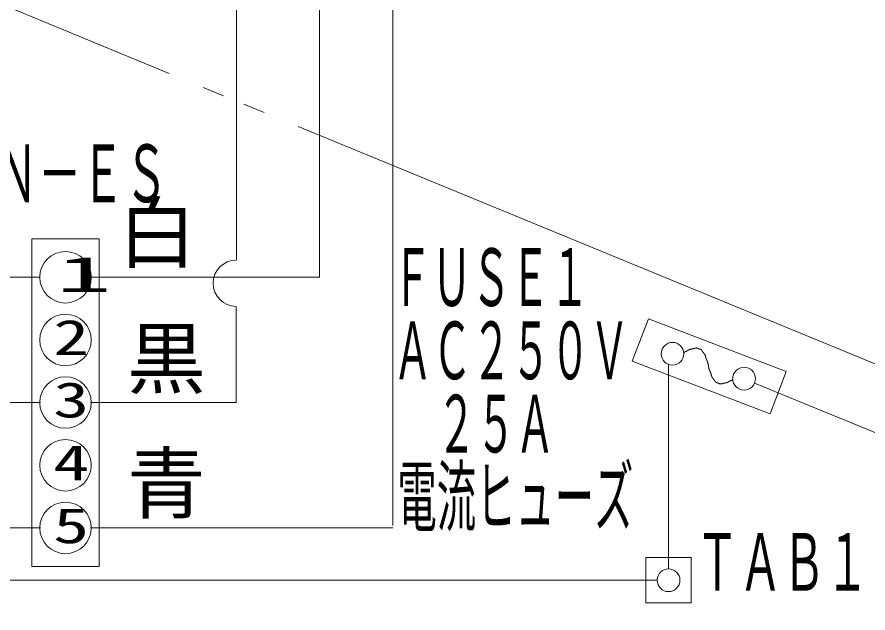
# Model space of a CAD drawing. Units: millimetres on the paper. Extents: x -305 to 305, y -152 to 152.
# Drawn here: x -74.85 to -51.71, y -81.81 to -65.62 of the extents above; entities that cross this region are included whole.
import ezdxf
from ezdxf.enums import TextEntityAlignment as Align

# ---------------------------------------------------------------- set-up
doc = ezdxf.new("R2010")
doc.units = ezdxf.units.MM
doc.linetypes.add('LONG_DOUBLE_CHAIN', pattern=[21.8, 18, -1, 0.6, -0.6, 0.6, -1])
doc.layers.add('0-0_PV', color=7, linetype='Continuous', lineweight=9)
doc.styles.add('ＭＳ ゴシック', font='')
doc.styles.get('ＭＳ ゴシック').set_extended_font_data('MS Gothic')

msp = doc.modelspace()

# ---------------------------------------------------------------- linework, layer by layer
at = {"layer": '0-0_PV'}
for p, q in [((-68.88, -72.221), (-68.88, -47.262)), ((-66.626, -47.262), (-66.626, -72.687)), ((-64.632, -47.262), (-64.632, -79.43)), ((-72.612, -71.639), (-74.446, -71.639)), ((-74.446, -71.639), (-74.446, -80.546)), ((-75.598, -72.687), (-74.229, -72.687)), ((-72.829, -72.687), (-66.626, -72.687)), ((-68.884, -73.478), (-68.884, -76.092)), ((-58.117, -74.968), (-57.678, -73.816)), ((-57.678, -73.816), (-53.934, -75.244)), ((-54.373, -76.396), (-58.117, -74.968)), ((-57.132, -75.055), (-57.132, -80.612)), ((-53.934, -75.244), (-54.373, -76.396)), ((-50.097, -77.49), (-54.795, -75.568)), ((-80.282, -76.092), (-74.21, -76.092)), ((-72.848, -76.092), (-68.884, -76.092)), ((-75.661, -79.498), (-74.21, -79.498)), ((-72.848, -79.498), (-64.632, -79.498)), ((-57.748, -80.304), (-56.516, -80.304)), ((-57.748, -81.537), (-57.748, -80.304)), ((-56.516, -80.304), (-56.516, -81.537)), ((-57.441, -80.921), (-90.655, -80.921)), ((-56.516, -81.537), (-57.748, -81.537))]:
    msp.add_line(p, q, dxfattribs=at)
at = {"layer": '0-0_PV', "linetype": 'LONG_DOUBLE_CHAIN'}
msp.add_lwpolyline([(-107.517, -51.999), (-49.393, -75.92), (-49.393, -92.179)], dxfattribs=at)
at = {"layer": '0-0_PV'}
for points in [[(-72.612, -71.639), (-72.612, -80.546), (-74.446, -80.546)], [(-56.718, -74.734), (-56.717, -74.733), (-56.715, -74.732), (-56.713, -74.731), (-56.712, -74.73), (-56.71, -74.729), (-56.708, -74.728), (-56.707, -74.727), (-56.705, -74.726), (-56.703, -74.725), (-56.702, -74.724), (-56.7, -74.723), (-56.698, -74.722), (-56.697, -74.722), (-56.695, -74.721), (-56.693, -74.72), (-56.692, -74.719), (-56.69, -74.718), (-56.688, -74.717), (-56.686, -74.716), (-56.685, -74.715), (-56.683, -74.715), (-56.681, -74.714), (-56.679, -74.713), (-56.678, -74.712), (-56.676, -74.711), (-56.674, -74.71), (-56.672, -74.71), (-56.671, -74.709), (-56.669, -74.708), (-56.667, -74.707), (-56.666, -74.706), (-56.664, -74.705), (-56.662, -74.705), (-56.66, -74.704), (-56.659, -74.703), (-56.657, -74.702), (-56.655, -74.701), (-56.653, -74.7), (-56.652, -74.699)], [(-56.652, -74.699), (-56.65, -74.699), (-56.648, -74.698), (-56.646, -74.697), (-56.645, -74.696), (-56.643, -74.695), (-56.641, -74.694), (-56.64, -74.693), (-56.638, -74.692), (-56.636, -74.692), (-56.634, -74.691), (-56.633, -74.69), (-56.631, -74.689), (-56.629, -74.688), (-56.628, -74.687), (-56.626, -74.686), (-56.624, -74.685), (-56.623, -74.684), (-56.621, -74.683), (-56.619, -74.682), (-56.618, -74.681), (-56.616, -74.681), (-56.614, -74.68), (-56.612, -74.679), (-56.611, -74.678), (-56.609, -74.677), (-56.607, -74.676), (-56.606, -74.675), (-56.604, -74.674), (-56.602, -74.673), (-56.601, -74.672), (-56.599, -74.671), (-56.597, -74.67), (-56.596, -74.669), (-56.594, -74.668), (-56.592, -74.667), (-56.591, -74.666), (-56.589, -74.665), (-56.587, -74.664), (-56.586, -74.663)], [(-56.586, -74.663), (-56.584, -74.662), (-56.582, -74.661), (-56.581, -74.66), (-56.579, -74.66), (-56.577, -74.659), (-56.576, -74.658), (-56.574, -74.657), (-56.572, -74.656), (-56.57, -74.655), (-56.569, -74.654), (-56.567, -74.653), (-56.565, -74.653), (-56.563, -74.652), (-56.562, -74.651), (-56.56, -74.65), (-56.558, -74.65), (-56.556, -74.649), (-56.555, -74.648), (-56.553, -74.647), (-56.551, -74.647), (-56.549, -74.646), (-56.547, -74.645), (-56.545, -74.645), (-56.544, -74.644), (-56.542, -74.644), (-56.54, -74.643), (-56.538, -74.643), (-56.536, -74.642), (-56.534, -74.642), (-56.532, -74.641), (-56.531, -74.641), (-56.529, -74.641), (-56.527, -74.64), (-56.525, -74.64), (-56.523, -74.639), (-56.521, -74.639), (-56.519, -74.639), (-56.517, -74.638), (-56.515, -74.638)], [(-56.515, -74.638), (-56.513, -74.638), (-56.512, -74.637), (-56.51, -74.637), (-56.508, -74.637), (-56.506, -74.636), (-56.504, -74.636), (-56.502, -74.636), (-56.5, -74.636), (-56.498, -74.635), (-56.496, -74.635), (-56.494, -74.635), (-56.493, -74.634), (-56.491, -74.634), (-56.489, -74.634), (-56.487, -74.634), (-56.485, -74.633), (-56.483, -74.633), (-56.481, -74.633), (-56.479, -74.632), (-56.477, -74.632), (-56.475, -74.632), (-56.474, -74.631), (-56.472, -74.631), (-56.47, -74.631), (-56.468, -74.63), (-56.466, -74.63), (-56.464, -74.629), (-56.462, -74.629), (-56.46, -74.629), (-56.458, -74.628), (-56.456, -74.628), (-56.455, -74.628), (-56.453, -74.627), (-56.451, -74.627), (-56.449, -74.626), (-56.447, -74.626), (-56.445, -74.625), (-56.443, -74.625), (-56.441, -74.624)], [(-56.441, -74.624), (-56.44, -74.624), (-56.438, -74.623), (-56.436, -74.623), (-56.434, -74.622), (-56.432, -74.622), (-56.43, -74.621), (-56.428, -74.621), (-56.427, -74.62), (-56.425, -74.62), (-56.423, -74.619), (-56.421, -74.619), (-56.419, -74.618), (-56.417, -74.618), (-56.415, -74.617), (-56.414, -74.617), (-56.412, -74.616), (-56.41, -74.616), (-56.408, -74.615), (-56.406, -74.614), (-56.404, -74.614), (-56.402, -74.613), (-56.401, -74.613), (-56.399, -74.613), (-56.397, -74.612), (-56.395, -74.612), (-56.393, -74.611), (-56.391, -74.611), (-56.389, -74.611), (-56.387, -74.61), (-56.385, -74.61), (-56.384, -74.61), (-56.382, -74.609), (-56.38, -74.609), (-56.378, -74.609), (-56.376, -74.609), (-56.374, -74.609), (-56.372, -74.609), (-56.37, -74.609), (-56.368, -74.609)], [(-56.368, -74.609), (-56.366, -74.609), (-56.364, -74.61), (-56.362, -74.61), (-56.36, -74.61), (-56.359, -74.611), (-56.357, -74.611), (-56.355, -74.612), (-56.353, -74.612), (-56.351, -74.613), (-56.349, -74.613), (-56.347, -74.614), (-56.346, -74.615), (-56.344, -74.615), (-56.342, -74.616), (-56.34, -74.617), (-56.338, -74.617), (-56.337, -74.618), (-56.335, -74.619), (-56.333, -74.62), (-56.331, -74.621), (-56.33, -74.621), (-56.328, -74.622), (-56.326, -74.623), (-56.324, -74.624), (-56.323, -74.625), (-56.321, -74.625), (-56.319, -74.626), (-56.317, -74.627), (-56.316, -74.628), (-56.314, -74.628), (-56.312, -74.629), (-56.31, -74.63), (-56.308, -74.631), (-56.307, -74.631), (-56.305, -74.632), (-56.303, -74.632), (-56.301, -74.633), (-56.299, -74.634), (-56.297, -74.634)], [(-56.297, -74.634), (-56.296, -74.635), (-56.294, -74.635), (-56.292, -74.636), (-56.29, -74.637), (-56.288, -74.637), (-56.286, -74.638), (-56.285, -74.638), (-56.283, -74.639), (-56.281, -74.639), (-56.279, -74.64), (-56.277, -74.64), (-56.275, -74.641), (-56.273, -74.642), (-56.272, -74.642), (-56.27, -74.643), (-56.268, -74.644), (-56.266, -74.644), (-56.264, -74.645), (-56.263, -74.646), (-56.261, -74.647), (-56.259, -74.647), (-56.257, -74.648), (-56.256, -74.649), (-56.254, -74.65), (-56.252, -74.651), (-56.251, -74.652), (-56.249, -74.653), (-56.248, -74.654), (-56.246, -74.656), (-56.245, -74.657), (-56.243, -74.658), (-56.242, -74.659), (-56.24, -74.661), (-56.239, -74.662), (-56.238, -74.663), (-56.236, -74.665), (-56.235, -74.666), (-56.234, -74.668), (-56.232, -74.669)], [(-56.232, -74.669), (-56.231, -74.671), (-56.23, -74.672), (-56.229, -74.674), (-56.228, -74.675), (-56.227, -74.677), (-56.225, -74.678), (-56.224, -74.68), (-56.223, -74.682), (-56.222, -74.683), (-56.221, -74.685), (-56.22, -74.686), (-56.219, -74.688), (-56.218, -74.69), (-56.217, -74.691), (-56.216, -74.693), (-56.215, -74.694), (-56.214, -74.696), (-56.212, -74.698), (-56.211, -74.699), (-56.21, -74.701), (-56.209, -74.702), (-56.208, -74.704), (-56.207, -74.706), (-56.206, -74.707), (-56.205, -74.709), (-56.204, -74.711), (-56.203, -74.712), (-56.202, -74.714), (-56.201, -74.715), (-56.2, -74.717), (-56.199, -74.719), (-56.198, -74.72), (-56.196, -74.722), (-56.195, -74.723), (-56.194, -74.725), (-56.193, -74.726), (-56.192, -74.728), (-56.191, -74.73), (-56.19, -74.731)], [(-56.19, -74.731), (-56.189, -74.733), (-56.188, -74.734), (-56.186, -74.736), (-56.185, -74.737), (-56.184, -74.739), (-56.183, -74.74), (-56.182, -74.742), (-56.181, -74.744), (-56.179, -74.745), (-56.178, -74.747), (-56.177, -74.748), (-56.176, -74.75), (-56.175, -74.751), (-56.173, -74.753), (-56.172, -74.754), (-56.171, -74.756), (-56.17, -74.757), (-56.169, -74.759), (-56.167, -74.76), (-56.166, -74.762), (-56.165, -74.763), (-56.164, -74.765), (-56.162, -74.766), (-56.161, -74.768), (-56.16, -74.769), (-56.159, -74.771), (-56.158, -74.772), (-56.156, -74.774), (-56.155, -74.775), (-56.154, -74.777), (-56.153, -74.778), (-56.152, -74.78), (-56.151, -74.781), (-56.15, -74.783), (-56.148, -74.785), (-56.147, -74.786), (-56.146, -74.788), (-56.145, -74.789), (-56.144, -74.791)], [(-56.144, -74.791), (-56.143, -74.793), (-56.142, -74.794), (-56.141, -74.796), (-56.141, -74.798), (-56.14, -74.799), (-56.139, -74.801), (-56.138, -74.803), (-56.137, -74.805), (-56.136, -74.807), (-56.136, -74.808), (-56.135, -74.81), (-56.134, -74.812), (-56.134, -74.814), (-56.133, -74.816), (-56.133, -74.817), (-56.132, -74.819), (-56.131, -74.821), (-56.131, -74.823), (-56.13, -74.825), (-56.13, -74.827), (-56.129, -74.829), (-56.129, -74.83), (-56.129, -74.832), (-56.128, -74.834), (-56.128, -74.836), (-56.127, -74.838), (-56.127, -74.84), (-56.126, -74.842), (-56.126, -74.844), (-56.126, -74.845), (-56.125, -74.847), (-56.125, -74.849), (-56.124, -74.851), (-56.124, -74.853), (-56.123, -74.855), (-56.123, -74.857), (-56.122, -74.859), (-56.122, -74.86), (-56.121, -74.862)], [(-56.121, -74.862), (-56.121, -74.864), (-56.12, -74.866), (-56.12, -74.868), (-56.119, -74.87), (-56.119, -74.872), (-56.118, -74.873), (-56.118, -74.875), (-56.117, -74.877), (-56.116, -74.879), (-56.116, -74.881), (-56.115, -74.883), (-56.114, -74.884), (-56.114, -74.886), (-56.113, -74.888), (-56.112, -74.89), (-56.112, -74.892), (-56.111, -74.893), (-56.11, -74.895), (-56.11, -74.897), (-56.109, -74.899), (-56.108, -74.901), (-56.108, -74.902), (-56.107, -74.904), (-56.106, -74.906), (-56.105, -74.908), (-56.105, -74.91), (-56.104, -74.911), (-56.103, -74.913), (-56.102, -74.915), (-56.102, -74.917), (-56.101, -74.918), (-56.1, -74.92), (-56.099, -74.922), (-56.099, -74.924), (-56.098, -74.925), (-56.097, -74.927), (-56.096, -74.929), (-56.096, -74.931), (-56.095, -74.933)], [(-56.095, -74.933), (-56.094, -74.934), (-56.093, -74.936), (-56.092, -74.938), (-56.092, -74.94), (-56.091, -74.941), (-56.09, -74.943), (-56.089, -74.945), (-56.089, -74.947), (-56.088, -74.949), (-56.087, -74.95), (-56.086, -74.952), (-56.086, -74.954), (-56.085, -74.956), (-56.084, -74.957), (-56.084, -74.959), (-56.083, -74.961), (-56.082, -74.963), (-56.081, -74.965), (-56.081, -74.966), (-56.08, -74.968), (-56.079, -74.97), (-56.078, -74.972), (-56.078, -74.974), (-56.077, -74.975), (-56.076, -74.977), (-56.076, -74.979), (-56.075, -74.981), (-56.074, -74.983), (-56.074, -74.984), (-56.073, -74.986), (-56.072, -74.988), (-56.072, -74.99), (-56.071, -74.992), (-56.07, -74.993), (-56.07, -74.995), (-56.069, -74.997), (-56.068, -74.999), (-56.068, -75.001), (-56.067, -75.003)], [(-56.067, -75.003), (-56.067, -75.004), (-56.066, -75.006), (-56.065, -75.008), (-56.065, -75.01), (-56.064, -75.012), (-56.064, -75.014), (-56.063, -75.015), (-56.062, -75.017), (-56.062, -75.019), (-56.061, -75.021), (-56.061, -75.023), (-56.06, -75.025), (-56.06, -75.026), (-56.059, -75.028), (-56.059, -75.03), (-56.058, -75.032), (-56.058, -75.034), (-56.057, -75.036), (-56.057, -75.038), (-56.057, -75.04), (-56.056, -75.041), (-56.056, -75.043), (-56.055, -75.045), (-56.055, -75.047), (-56.054, -75.049), (-56.054, -75.051), (-56.054, -75.053), (-56.053, -75.055), (-56.053, -75.057), (-56.053, -75.058), (-56.052, -75.06), (-56.052, -75.062), (-56.052, -75.064), (-56.051, -75.066), (-56.051, -75.068), (-56.051, -75.07), (-56.05, -75.072), (-56.05, -75.074), (-56.05, -75.076)], [(-56.05, -75.076), (-56.049, -75.077), (-56.049, -75.079), (-56.049, -75.081), (-56.048, -75.083), (-56.048, -75.085), (-56.048, -75.087), (-56.048, -75.089), (-56.047, -75.091), (-56.047, -75.093), (-56.047, -75.095), (-56.046, -75.097), (-56.046, -75.098), (-56.046, -75.1), (-56.046, -75.102), (-56.045, -75.104), (-56.045, -75.106), (-56.045, -75.108), (-56.044, -75.11), (-56.044, -75.112), (-56.044, -75.114), (-56.044, -75.116), (-56.043, -75.118), (-56.043, -75.119), (-56.043, -75.121), (-56.042, -75.123), (-56.042, -75.125), (-56.042, -75.127), (-56.041, -75.129), (-56.041, -75.131), (-56.041, -75.133), (-56.04, -75.135), (-56.04, -75.137), (-56.04, -75.138), (-56.039, -75.14), (-56.039, -75.142), (-56.039, -75.144), (-56.038, -75.146), (-56.038, -75.148), (-56.037, -75.15)], [(-56.037, -75.15), (-56.037, -75.152), (-56.036, -75.154), (-56.036, -75.155), (-56.036, -75.157), (-56.035, -75.159), (-56.035, -75.161), (-56.034, -75.163), (-56.034, -75.165), (-56.033, -75.167), (-56.033, -75.168), (-56.032, -75.17), (-56.032, -75.172), (-56.031, -75.174), (-56.031, -75.176), (-56.03, -75.178), (-56.029, -75.18), (-56.029, -75.181), (-56.028, -75.183), (-56.028, -75.185), (-56.027, -75.187), (-56.027, -75.189), (-56.026, -75.191), (-56.025, -75.192), (-56.025, -75.194), (-56.024, -75.196), (-56.023, -75.198), (-56.023, -75.2), (-56.022, -75.202), (-56.021, -75.203), (-56.021, -75.205), (-56.02, -75.207), (-56.019, -75.209), (-56.019, -75.211), (-56.018, -75.212), (-56.017, -75.214), (-56.017, -75.216), (-56.016, -75.218), (-56.015, -75.22), (-56.015, -75.221)], [(-56.015, -75.221), (-56.014, -75.223), (-56.013, -75.225), (-56.012, -75.227), (-56.012, -75.229), (-56.011, -75.23), (-56.01, -75.232), (-56.01, -75.234), (-56.009, -75.236), (-56.008, -75.237), (-56.007, -75.239), (-56.007, -75.241), (-56.006, -75.243), (-56.005, -75.245), (-56.004, -75.246), (-56.004, -75.248), (-56.003, -75.25), (-56.002, -75.252), (-56.001, -75.253), (-56.001, -75.255), (-56, -75.257), (-55.999, -75.259), (-55.998, -75.261), (-55.998, -75.262), (-55.997, -75.264), (-55.996, -75.266), (-55.995, -75.268), (-55.994, -75.269), (-55.994, -75.271), (-55.993, -75.273), (-55.992, -75.275), (-55.991, -75.276), (-55.991, -75.278), (-55.99, -75.28), (-55.989, -75.282), (-55.988, -75.284), (-55.988, -75.285), (-55.987, -75.287), (-55.986, -75.289), (-55.985, -75.291)], [(-55.985, -75.291), (-55.985, -75.292), (-55.984, -75.294), (-55.983, -75.296), (-55.983, -75.298), (-55.982, -75.3), (-55.981, -75.301), (-55.98, -75.303), (-55.98, -75.305), (-55.979, -75.307), (-55.978, -75.309), (-55.978, -75.31), (-55.977, -75.312), (-55.976, -75.314), (-55.976, -75.316), (-55.975, -75.318), (-55.975, -75.32), (-55.974, -75.321), (-55.974, -75.323), (-55.973, -75.325), (-55.972, -75.327), (-55.972, -75.329), (-55.971, -75.331), (-55.971, -75.333), (-55.97, -75.334), (-55.97, -75.336), (-55.969, -75.338), (-55.969, -75.34), (-55.969, -75.342), (-55.968, -75.344), (-55.968, -75.346), (-55.967, -75.348), (-55.967, -75.349), (-55.966, -75.351), (-55.966, -75.353), (-55.966, -75.355), (-55.965, -75.357), (-55.965, -75.359), (-55.964, -75.361), (-55.964, -75.363)], [(-55.964, -75.363), (-55.963, -75.364), (-55.963, -75.366), (-55.962, -75.368), (-55.962, -75.37), (-55.961, -75.372), (-55.961, -75.374), (-55.96, -75.376), (-55.96, -75.377), (-55.959, -75.379), (-55.959, -75.381), (-55.958, -75.383), (-55.957, -75.385), (-55.957, -75.387), (-55.956, -75.388), (-55.955, -75.39), (-55.954, -75.392), (-55.953, -75.394), (-55.953, -75.395), (-55.952, -75.397), (-55.951, -75.399), (-55.95, -75.4), (-55.949, -75.402), (-55.948, -75.404), (-55.947, -75.405), (-55.946, -75.407), (-55.945, -75.409), (-55.944, -75.41), (-55.943, -75.412), (-55.941, -75.413), (-55.94, -75.415), (-55.939, -75.416), (-55.938, -75.418), (-55.937, -75.42), (-55.936, -75.421), (-55.934, -75.423), (-55.933, -75.424), (-55.932, -75.426), (-55.931, -75.427), (-55.93, -75.429)], [(-55.93, -75.429), (-55.928, -75.43), (-55.927, -75.432), (-55.926, -75.433), (-55.925, -75.435), (-55.923, -75.436), (-55.922, -75.438), (-55.921, -75.439), (-55.92, -75.441), (-55.919, -75.442), (-55.917, -75.444), (-55.916, -75.445), (-55.915, -75.447), (-55.914, -75.448), (-55.913, -75.45), (-55.911, -75.451), (-55.91, -75.453), (-55.909, -75.454), (-55.908, -75.456), (-55.907, -75.457), (-55.906, -75.459), (-55.905, -75.461), (-55.903, -75.462), (-55.902, -75.464), (-55.901, -75.465), (-55.9, -75.467), (-55.899, -75.468), (-55.898, -75.47), (-55.897, -75.472), (-55.896, -75.473), (-55.895, -75.475), (-55.894, -75.476), (-55.893, -75.478), (-55.891, -75.48), (-55.89, -75.481), (-55.889, -75.483), (-55.888, -75.484), (-55.887, -75.486), (-55.886, -75.488), (-55.885, -75.489)], [(-55.885, -75.489), (-55.884, -75.491), (-55.883, -75.492), (-55.882, -75.494), (-55.881, -75.496), (-55.88, -75.497), (-55.879, -75.499), (-55.878, -75.501), (-55.877, -75.502), (-55.876, -75.504), (-55.875, -75.505), (-55.873, -75.507), (-55.872, -75.509), (-55.871, -75.51), (-55.87, -75.512), (-55.869, -75.513), (-55.868, -75.515), (-55.867, -75.516), (-55.866, -75.518), (-55.865, -75.52), (-55.863, -75.521), (-55.862, -75.523), (-55.861, -75.524), (-55.86, -75.526), (-55.858, -75.527), (-55.857, -75.528), (-55.856, -75.53), (-55.854, -75.531), (-55.853, -75.533), (-55.852, -75.534), (-55.85, -75.535), (-55.849, -75.537), (-55.847, -75.538), (-55.846, -75.539), (-55.844, -75.54), (-55.843, -75.541), (-55.841, -75.542), (-55.839, -75.543), (-55.838, -75.544), (-55.836, -75.545)], [(-55.836, -75.545), (-55.834, -75.546), (-55.833, -75.547), (-55.831, -75.548), (-55.829, -75.549), (-55.827, -75.55), (-55.826, -75.55), (-55.824, -75.551), (-55.822, -75.552), (-55.82, -75.552), (-55.818, -75.553), (-55.817, -75.554), (-55.815, -75.554), (-55.813, -75.555), (-55.811, -75.555), (-55.809, -75.556), (-55.807, -75.556), (-55.806, -75.557), (-55.804, -75.558), (-55.802, -75.558), (-55.8, -75.559), (-55.798, -75.559), (-55.796, -75.56), (-55.794, -75.56), (-55.793, -75.561), (-55.791, -75.562), (-55.789, -75.562), (-55.787, -75.563), (-55.785, -75.564), (-55.784, -75.564), (-55.782, -75.565), (-55.78, -75.566), (-55.778, -75.566), (-55.776, -75.567), (-55.775, -75.568), (-55.773, -75.569), (-55.771, -75.569), (-55.769, -75.57), (-55.768, -75.571), (-55.766, -75.572)], [(-55.766, -75.572), (-55.764, -75.573), (-55.762, -75.573), (-55.761, -75.574), (-55.759, -75.575), (-55.757, -75.576), (-55.755, -75.577), (-55.754, -75.577), (-55.752, -75.578), (-55.75, -75.579), (-55.748, -75.58), (-55.746, -75.58), (-55.745, -75.581), (-55.743, -75.582), (-55.741, -75.582), (-55.739, -75.583), (-55.737, -75.583), (-55.735, -75.584), (-55.733, -75.584), (-55.732, -75.585), (-55.73, -75.585), (-55.728, -75.585), (-55.726, -75.585), (-55.724, -75.586), (-55.722, -75.586), (-55.72, -75.586), (-55.718, -75.586), (-55.716, -75.586), (-55.714, -75.586), (-55.712, -75.586), (-55.71, -75.585), (-55.709, -75.585), (-55.707, -75.585), (-55.705, -75.585), (-55.703, -75.584), (-55.701, -75.584), (-55.699, -75.584), (-55.697, -75.583), (-55.695, -75.583), (-55.693, -75.582)], [(-55.693, -75.582), (-55.691, -75.582), (-55.69, -75.581), (-55.688, -75.581), (-55.686, -75.58), (-55.684, -75.58), (-55.682, -75.579), (-55.68, -75.579), (-55.678, -75.578), (-55.677, -75.578), (-55.675, -75.577), (-55.673, -75.576), (-55.671, -75.576), (-55.669, -75.575), (-55.667, -75.575), (-55.666, -75.574), (-55.664, -75.574), (-55.662, -75.573), (-55.66, -75.573), (-55.658, -75.572), (-55.656, -75.572), (-55.654, -75.571), (-55.652, -75.571), (-55.651, -75.57), (-55.649, -75.57), (-55.647, -75.569), (-55.645, -75.569), (-55.643, -75.568), (-55.641, -75.568), (-55.639, -75.568), (-55.637, -75.567), (-55.636, -75.567), (-55.634, -75.566), (-55.632, -75.566), (-55.63, -75.566), (-55.628, -75.565), (-55.626, -75.565), (-55.624, -75.565), (-55.622, -75.564), (-55.62, -75.564)], [(-55.62, -75.564), (-55.619, -75.564), (-55.617, -75.563), (-55.615, -75.563), (-55.613, -75.563), (-55.611, -75.562), (-55.609, -75.562), (-55.607, -75.562), (-55.605, -75.561), (-55.603, -75.561), (-55.601, -75.561), (-55.6, -75.56), (-55.598, -75.56), (-55.596, -75.56), (-55.594, -75.56), (-55.592, -75.559), (-55.59, -75.559), (-55.588, -75.559), (-55.586, -75.558), (-55.584, -75.558), (-55.582, -75.558), (-55.58, -75.557), (-55.579, -75.557), (-55.577, -75.557), (-55.575, -75.556), (-55.573, -75.556), (-55.571, -75.556), (-55.569, -75.555), (-55.567, -75.555), (-55.565, -75.555), (-55.563, -75.554), (-55.562, -75.554), (-55.56, -75.553), (-55.558, -75.553), (-55.556, -75.552), (-55.554, -75.552), (-55.552, -75.551), (-55.55, -75.551), (-55.548, -75.55), (-55.547, -75.55)], [(-55.547, -75.55), (-55.545, -75.549), (-55.543, -75.548), (-55.541, -75.548), (-55.539, -75.547), (-55.538, -75.546), (-55.536, -75.546), (-55.534, -75.545), (-55.532, -75.544), (-55.53, -75.543), (-55.529, -75.543), (-55.527, -75.542), (-55.525, -75.541), (-55.523, -75.54), (-55.522, -75.539), (-55.52, -75.538), (-55.518, -75.538), (-55.517, -75.537), (-55.515, -75.536), (-55.513, -75.535), (-55.511, -75.534), (-55.51, -75.533), (-55.508, -75.532), (-55.506, -75.531), (-55.505, -75.53), (-55.503, -75.529), (-55.501, -75.528), (-55.5, -75.527), (-55.498, -75.526), (-55.496, -75.525), (-55.495, -75.524), (-55.493, -75.523), (-55.491, -75.522), (-55.49, -75.521), (-55.488, -75.521), (-55.486, -75.52), (-55.485, -75.519), (-55.483, -75.518), (-55.481, -75.517), (-55.48, -75.516)], [(-55.48, -75.516), (-55.478, -75.515), (-55.476, -75.514), (-55.475, -75.513), (-55.473, -75.512), (-55.471, -75.511), (-55.469, -75.51), (-55.468, -75.509), (-55.466, -75.508), (-55.464, -75.508), (-55.463, -75.507), (-55.461, -75.506), (-55.459, -75.505), (-55.457, -75.504), (-55.456, -75.503), (-55.454, -75.502), (-55.452, -75.501), (-55.451, -75.501), (-55.449, -75.5), (-55.447, -75.499), (-55.445, -75.498), (-55.444, -75.497), (-55.442, -75.496), (-55.44, -75.495), (-55.439, -75.495), (-55.437, -75.494), (-55.435, -75.493), (-55.433, -75.492), (-55.432, -75.491), (-55.43, -75.49), (-55.428, -75.49), (-55.426, -75.489), (-55.425, -75.488), (-55.423, -75.487), (-55.421, -75.486), (-55.419, -75.485), (-55.418, -75.485), (-55.416, -75.484), (-55.414, -75.483), (-55.412, -75.482)], [(-55.412, -75.482), (-55.411, -75.481), (-55.409, -75.48), (-55.407, -75.48), (-55.406, -75.479), (-55.404, -75.478), (-55.402, -75.477), (-55.4, -75.476), (-55.399, -75.475), (-55.397, -75.474), (-55.395, -75.473), (-55.394, -75.472), (-55.392, -75.471), (-55.39, -75.47), (-55.389, -75.469), (-55.387, -75.469), (-55.385, -75.468), (-55.385, -75.468)]]:
    msp.add_lwpolyline(points, dxfattribs=at)
for centre, radius in [((-73.529, -72.687), 0.7), ((-73.529, -74.39), 0.7), ((-57.025, -74.765), 0.308), ((-55.078, -75.443), 0.309), ((-73.529, -76.092), 0.7), ((-73.529, -77.795), 0.7), ((-73.529, -79.498), 0.7), ((-57.132, -80.921), 0.309)]:
    msp.add_circle(centre, radius, dxfattribs=at)
msp.add_arc((-68.884, -72.85), 0.629, 90, 270, dxfattribs=at)

# ---------------------------------------------------------------- texts
at = {"layer": '0-0_PV', "style": 'ＭＳ ゴシック'}
for s, height, width, p in [('ＣＮ－ＥＳ', 1.568, 0.55, (-76.63, -71.117)), ('ＦＵＳＥ１', 1.568, 0.5, (-64.631, -73.938)), ('1', 0.96, 2.3, (-73.779, -73.372)), ('2', 0.96, 1.5, (-73.863, -75.09)), ('ＡＣ２５０Ｖ', 1.568, 0.5, (-64.62, -75.929)), ('3', 0.96, 1.5, (-73.863, -76.785)), ('\u3000２５Ａ', 1.568, 0.5, (-64.504, -77.92)), ('4', 0.96, 1.5, (-73.863, -78.494)), ('電流ヒューズ', 1.568, 0.5, (-64.503, -79.898)), ('5', 0.96, 1.5, (-73.863, -80.202)), ('ＴＡＢ１', 1.569, 0.55, (-56.395, -81.677))]:
    msp.add_text(s, height=height, dxfattribs=dict(at, width=width)).set_placement(p, align=Align.BOTTOM_LEFT)
for s, p in [('白', (-72.105, -72.733)), ('黒', (-71.855, -76.155)), ('青', (-71.855, -79.544))]:
    msp.add_text(s, height=1.569, dxfattribs=at).set_placement(p, align=Align.BOTTOM_LEFT)

doc.saveas('drawing.dxf')
